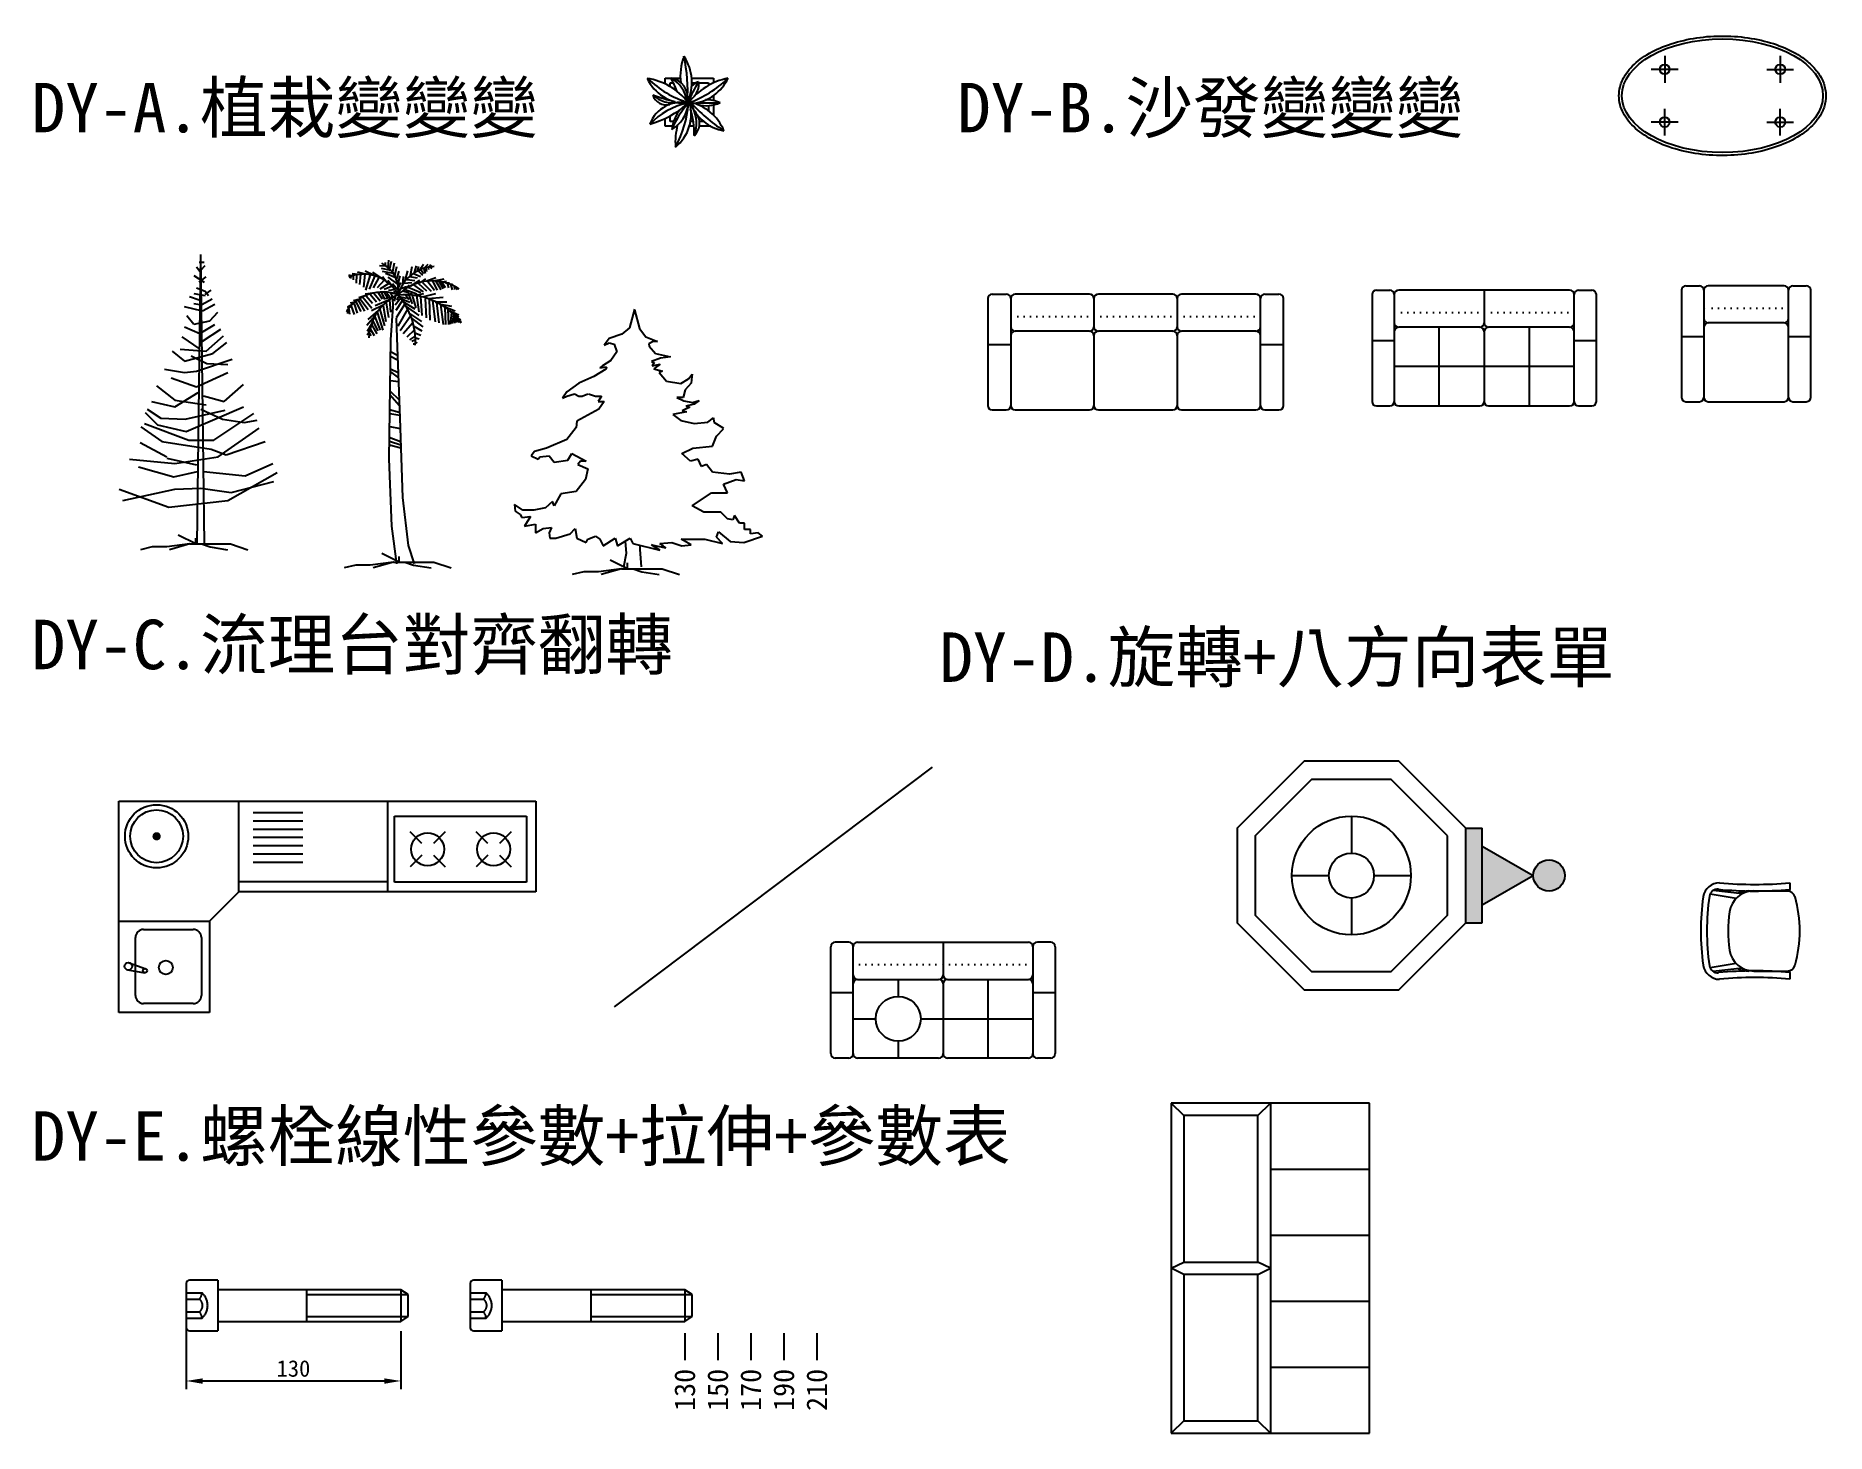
# Model space of a CAD drawing. Header units: millimetres. Extents: x 2287 to 3372, y 340 to 1187.
import ezdxf

# ---------------------------------------------------------------- set-up
doc = ezdxf.new("R2010")
doc.units = ezdxf.units.MM
doc.header["$LTSCALE"] = 30
doc.header["$PDMODE"] = 3
doc.linetypes.add('DOT', pattern=[0.25, 0, -0.25])
doc.linetypes.add('HIDDEN2', pattern=[4.7625, 3.175, -1.5875])
doc.styles.add('KK', font='kaiu.ttf')
doc.dimstyles.new('ISO-25A', dxfattribs={"dimscale": 4, "dimtxt": 2.5, "dimasz": 2.5, "dimexe": 1.25, "dimexo": 1.5, "dimtad": 1, "dimtoh": 1, "dimdsep": 46, "dimtxsty": 'Standard', "dimcen": 2.5, "dimclrt": 7, "dimadec": 0, "dimazin": 0, "dimtfac": 1, "dimtofl": 0, "dimtmove": 0, "dimatfit": 3, "dimfxl": 1, "dimarcsym": 0})

# ---------------------------------------------------------------- blocks, each defined once
blk = doc.blocks.new('*D0')
at = {"color": 0, "lineweight": -2, "transparency": 16777216}
for p, q in [((2378.5, 411), (2378.5, 366.3)), ((2508.5, 401.4), (2508.5, 366.3)), ((2388.5, 371.3), (2498.5, 371.3))]:
    blk.add_line(p, q, dxfattribs=at)
at = {"color": 0, "transparency": 16777216}
for points in [[(2388.5, 372.9), (2388.5, 369.6), (2378.5, 371.3)], [(2498.5, 372.9), (2498.5, 369.6), (2508.5, 371.3)]]:
    blk.add_solid(points, dxfattribs=at)
at = {"layer": 'Defpoints', "color": 0, "transparency": 16777216}
for p in [(2378.5, 417), (2508.5, 407.4), (2508.5, 371.3)]:
    blk.add_point(p, dxfattribs=at)
at = {"color": 7, "transparency": 16777216, "insert": (2443.5, 378.8), "char_height": 10, "attachment_point": 5}
blk.add_mtext('130', dxfattribs=at)
blk = doc.blocks.new('*U4')
at = {"color": 6}
for p, q in [((-35, 24.1), (-35, 7.9)), ((35, 24.1), (35, 7.9)), ((-26.9, 16), (-43.1, 16)), ((26.9, 16), (43.1, 16)), ((-35, -24.1), (-35, -7.9)), ((35, -24.1), (35, -7.9)), ((-26.9, -16), (-43.1, -16)), ((26.9, -16), (43.1, -16))]:
    blk.add_line(p, q, dxfattribs=at)
at = {"color": 4}
for centre in [(-35, 16), (35, 16), (-35, -16), (35, -16)]:
    blk.add_circle(centre, 3, dxfattribs=at)
blk.add_ellipse((0, 0), major_axis=(-60.9, 0), ratio=0.56486)
blk.add_open_spline([(-62.7, 0), (-62.7, -1.8), (-62.5, -3.6), (-61.6, -7.1), (-60.9, -8.9), (-58.3, -13.9), (-55.8, -17), (-49.4, -22.6), (-45.5, -25.2), (-36.8, -29.6), (-31.9, -31.4), (-21.4, -34.2), (-15.8, -35.2), (-4.4, -36.3), (1.4, -36.3), (12.9, -35.6), (18.6, -34.8), (29.3, -32.2), (34.3, -30.5), (43.4, -26.4), (47.5, -24), (54.3, -18.5), (57.1, -15.5), (60.5, -10), (61.5, -7.6), (62.7, -2.8), (62.8, -0.3), (62.3, 4.6), (61.7, 7), (59.5, 11.7), (58, 14), (54.4, 18.3), (52.2, 20.3), (46.3, 24.7), (42.3, 27), (33.4, 30.9), (28.5, 32.4), (18.2, 34.8), (12.7, 35.6), (1.7, 36.3), (-3.9, 36.3), (-14.9, 35.3), (-20.3, 34.4), (-30.5, 31.8), (-35.2, 30.2), (-43.9, 26.1), (-47.8, 23.8), (-54.3, 18.5), (-57, 15.6), (-60.3, 10.2), (-61.4, 7.8), (-62.5, 3.6), (-62.7, 1.8), (-62.7, 0)], degree=3, knots=[0, 0, 0, 0, 0.143241, 0.143241, 0.286483, 0.286483, 0.566542, 0.566542, 0.846602, 0.846602, 1.126662, 1.126662, 1.406721, 1.406721, 1.686781, 1.686781, 1.966841, 1.966841, 2.2469, 2.2469, 2.52696, 2.52696, 2.80702, 2.80702, 3.003128, 3.003128, 3.199237, 3.199237, 3.395346, 3.395346, 3.591455, 3.591455, 3.787564, 3.787564, 4.056879, 4.056879, 4.326193, 4.326193, 4.595508, 4.595508, 4.864822, 4.864822, 5.134137, 5.134137, 5.403452, 5.403452, 5.672766, 5.672766, 5.942081, 5.942081, 6.139704, 6.139704, 6.283185, 6.283185, 6.283185, 6.283185])
blk = doc.blocks.new('*U22')
at = {"color": 3}
for p, q in [((-13.7, 11.8), (-13.7, 15.6)), ((-13.7, 15.6), (-4.5, 15.6)), ((-10.8, 10.3), (-10.8, 12.7)), ((-10.8, 12.7), (-8.8, 12.7)), ((2.3, 15.6), (15.5, 15.6)), ((2.4, 12.7), (5, 12.7)), ((6.6, 12.7), (12.6, 12.7)), ((12.6, 12.7), (12.6, 11.2)), ((15.5, 15.6), (15.5, 12.6)), ((-13.7, 2.8), (-13.7, 3.6)), ((12.6, 3.2), (12.6, 2.4)), ((15.5, 5), (15.5, 2)), ((-13.7, -1.6), (-13.7, -0.7)), ((-13.7, -13.6), (-13.7, -8.9)), ((-10.8, -10.7), (-10.8, -7.4)), ((-8.7, -10.7), (-10.8, -10.7)), ((3.4, -10.7), (1.6, -10.7)), ((9.6, -10.7), (7.1, -10.7)), ((12.6, -1.2), (12.6, -4.3)), ((15.5, -0.7), (15.5, -6.9)), ((-9.4, -13.6), (-13.7, -13.6)), ((-6.4, -13.6), (-6.9, -13.6)), ((3.7, -13.6), (0.9, -13.6)), ((13.9, -13.6), (7, -13.6))]:
    blk.add_line(p, q, dxfattribs=at)
for centre, radius, start, end in [((25.8, 16.9), 30.4, 157.2008, 188.1485), ((-99.6, 7.7), 99.5, 356.3664, 12.2412), ((-27.4, 12.8), 29.8, 336.6722, 32.24), ((-0.2, 27.2), 27.2, 206.0381, 268.0739), ((-30.6, -23.3), 39.1, 38.4913, 81.2325), ((17.8, 58.2), 60.1, 225.5396, 252.8494), ((-12, 3.6), 12, 351.4935, 81.0544), ((-63.6, -12.8), 60.5, 20.0311, 27.7958), ((-18.9, -0.8), 18.5, 7.2953, 60.5756), ((31.9, -23.3), 39.5, 101.0922, 143.3312), ((47.9, -14.5), 49.9, 146.4569, 161.9673), ((-22.4, 63.6), 67.1, 290.0969, 313.9067), ((8.7, 5.2), 8.39, 105.5025, 139.6438), ((-0.2, 27.2), 27.2, 277.832, 334.4327), ((-2, 11.3), 8.66, 323.5256, 13.3645), ((-4.2, -19.3), 20.1, 75.0454, 159.8258), ((9.4, -43.3), 44.8, 102.6614, 136.3709), ((-9.1, 18.2), 17.7, 226.8556, 280.8423), ((23.5, 128.5), 131, 250.0661, 256.1456), ((-13.1, 7.8), 8.54, 198.1279, 285.1255), ((10.7, -17.1), 20.4, 120.1203, 175.9739), ((-20.5, 2.3), 20.9, 301.1523, 353.9259), ((39.1, -35.2), 52.6, 137.8339, 157.7212), ((-24, -6.2), 26, 309.5338, 16.1209), ((-68.6, 6.8), 69.4, 331.7586, 354.3853), ((25.8, 16.9), 30.4, 210.5444, 211.7114), ((-4.9, -27.3), 28.9, 22.3344, 78.3527), ((75.6, 67.3), 99.4, 221.743, 237.0348), ((26.2, 9.3), 26, 200.7491, 260.2388), ((11.3, 177.6), 177.1, 267.9792, 272.5711), ((11, 18.4), 19.6, 255.0841, 295.7496), ((10.8, -20.1), 22.5, 67.1856, 90.0438), ((-39.3, 45.3), 59.9, 285.7022, 310.9395), ((-45, -17.9), 48.9, 358.4074, 17.4208), ((-16.3, -11.8), 21.5, 339.6412, 26.4919), ((-3.7, -11.7), 10.8, 314.4648, 27.9535), ((31.9, -23.3), 39.5, 164.6228, 184.259)]:
    blk.add_arc(centre, radius, start, end, dxfattribs=at)
blk = doc.blocks.new('*U62')
at = {"color": 0}
for p, q in [((-14.1, 19.7), (-29.8, 22.4)), ((-10.2, 22.5), (-27.9, 24.6)), ((-3.3, 24.3), (16.8, 24.3)), ((18.5, 29.2), (18.5, 25.2)), ((18.5, 24), (18.5, 25.2)), ((-14.1, -19.7), (-29.8, -22.4)), ((-10.2, -22.5), (-27.9, -24.6)), ((-3.3, -24.3), (16.8, -24.3)), ((18.5, -25.2), (18.5, -24)), ((18.5, -25.2), (18.5, -29.2))]:
    blk.add_line(p, q, dxfattribs=at)
for centre, radius, start, end in [((-24.1, 19.2), 10, 90, 171.7463), ((-25.3, 20.3), 5, 84.4459, 171.5908), ((-2.8, 251.7), 227.5, 264.4459, 275.3745), ((-2.8, 255.7), 227.5, 264.6255, 275.3745), ((-3.3, 9.3), 15, 90, 171.2065), ((-6.4, 9.3), 15, 90, 115.252), ((16.8, 19.2), 5, 15.8439, 90), ((108.6, 0), 144.1, 171.7463, 188.2537), ((112.3, 0), 144.1, 171.5908, 188.4092), ((56.5, 0), 75.5, 171.2065, 188.7935), ((-51, 0), 75.5, 344.1561, 15.8439), ((-24.1, -19.3), 10, 188.2537, 270), ((-25.3, -20.3), 5, 188.4092, 275.5541), ((-3.3, -9.3), 15, 188.7935, 270), ((16.8, -19.3), 5, 270, 344.1561), ((-2.8, -251.7), 227.5, 84.6255, 95.5541), ((-2.8, -255.7), 227.5, 84.6255, 95.3745), ((-6.4, -9.3), 15, 244.748, 270)]:
    blk.add_arc(centre, radius, start, end, dxfattribs=at)
blk = doc.blocks.new('*U52')
at = {"color": 0}
for p, q in [((-51.8, 0), (51.7, 0)), ((0, 0), (0, -19.8)), ((65.2, 0), (57.1, 0)), ((-68, -67.5), (-68, -2.7)), ((-57.2, 0), (-65.3, 0)), ((-54.5, -67.5), (-54.5, -2.7)), ((54.4, -2.7), (54.4, -67.5)), ((67.9, -2.7), (67.9, -67.5)), ((-51.8, -22.5), (-2.7, -22.5)), ((-27.2, -22.5), (-27.2, -32.8)), ((0, -25.2), (0, -67.5)), ((2.7, -22.5), (51.7, -22.5)), ((27.2, -70.2), (27.2, -22.5)), ((-54.5, -46.4), (-40.8, -46.4)), ((-13.6, -46.4), (54.4, -46.4)), ((-27.2, -59.9), (-27.2, -70.2)), ((-2.7, -70.2), (-51.8, -70.2)), ((51.7, -70.2), (2.7, -70.2))]:
    blk.add_line(p, q, dxfattribs=at)
at = {"color": 2, "linetype": 'DOT', "ltscale": 0.5}
for p, q in [((-54.5, -13.5), (0, -13.5)), ((0, -13.5), (54.4, -13.5))]:
    blk.add_line(p, q, dxfattribs=at)
for p, q in [((-54.5, -30.6), (-68, -30.6)), ((67.9, -30.6), (54.4, -30.6)), ((-57.2, -70.2), (-65.3, -70.2)), ((65.2, -70.2), (57.1, -70.2))]:
    blk.add_line(p, q)
at = {"color": 0}
blk.add_circle((-27.2, -46.4), 13.6, dxfattribs=at)
for centre, start, end in [((51.7, -2.7), 0, 90), ((57.1, -2.7), 90, 180), ((65.2, -2.7), 0, 90), ((-65.3, -2.7), 90, 180), ((-57.2, -2.7), 0, 90), ((-51.8, -2.7), 90, 180), ((-51.8, -19.8), 180, 270), ((-2.7, -19.8), 270, 0), ((2.7, -19.8), 180, 270), ((51.7, -19.8), 270, 0), ((-51.8, -25.2), 90, 180), ((-2.7, -25.2), 0, 90), ((2.7, -25.2), 90, 180), ((51.7, -25.2), 0, 90), ((-2.7, -67.5), 270, 0), ((2.7, -67.5), 180, 270)]:
    blk.add_arc(centre, 2.7, start, end, dxfattribs=at)
for centre, start, end in [((-65.3, -67.5), 180, 270), ((-57.2, -67.5), 270, 0), ((-51.8, -67.5), 180, 270), ((51.7, -67.5), 270, 0), ((57.1, -67.5), 180, 270), ((65.2, -67.5), 270, 0)]:
    blk.add_arc(centre, 2.7, start, end)
blk = doc.blocks.new('*U72')
at = {"color": 0}
for p, q in [((120, 200), (0, 200)), ((0, 200), (0, 0)), ((7.5, 192.5), (0, 200)), ((52.5, 192.5), (60, 200)), ((60, 200), (60, 0)), ((120, 0), (120, 200)), ((52.5, 192.5), (7.5, 192.5)), ((7.5, 192.5), (7.5, 103.75)), ((52.5, 103.75), (52.5, 192.5)), ((60, 160), (120, 160)), ((60, 120), (120, 120)), ((0, 100), (7.5, 103.75)), ((7.5, 96.25), (0, 100)), ((7.5, 103.75), (52.5, 103.75)), ((60, 100), (52.5, 103.75)), ((52.5, 96.25), (60, 100)), ((52.5, 96.25), (7.5, 96.25)), ((7.5, 96.25), (7.5, 7.5)), ((52.5, 7.5), (52.5, 96.25)), ((60, 80), (120, 80)), ((60, 40), (120, 40)), ((7.5, 7.5), (0, 0)), ((0, 0), (120, 0)), ((7.5, 7.5), (52.5, 7.5)), ((52.5, 7.5), (60, 0))]:
    blk.add_line(p, q, dxfattribs=at)

msp = doc.modelspace()

# ---------------------------------------------------------------- hatches: boundary and pattern name
h = msp.add_hatch(color=231)
h.set_gradient(color1=(0, 0, 255), rotation=90, one_color=1, tint=1, name='CYLINDER')
h.paths.add_polyline_path([(3153.628, 648.933), (3163.628, 648.933), (3163.628, 706.301), (3153.628, 706.301)])
h = msp.add_hatch(color=231)
h.set_gradient(color1=(0, 0, 255), rotation=90, one_color=1, tint=1, name='INVCYLINDER')
h.paths.add_polyline_path([(3163.628, 695.48), (3163.628, 659.754), (3194.567, 677.617)])
h = msp.add_hatch(color=231)
h.set_gradient(color1=(255, 0, 0), rotation=90, one_color=1, tint=1, name='SPHERICAL')
h.paths.add_polyline_path([(3213.607, 677.617, 1), (3194.567, 677.617, 1)])

# ---------------------------------------------------------------- linework, layer by layer
at = {"color": 92}
for p, q in [((2387.122, 1053.948), (2384.929, 878.384)), ((2387.122, 1053.948), (2389.318, 878.384)), ((2384.757, 1046.56), (2386.86, 1043.863)), ((2386.334, 1049.257), (2389.49, 1049.257)), ((2387.386, 1044.537), (2390.015, 1047.234)), ((2478.722, 1040.94), (2477.131, 1041.393)), ((2482.787, 1041.847), (2479.076, 1042.299)), ((2481.727, 1041.62), (2481.55, 1036.635)), ((2487.56, 1041.847), (2482.257, 1043.206)), ((2484.201, 1041.847), (2483.494, 1035.728)), ((2486.675, 1042.073), (2485.969, 1034.142)), ((2491.978, 1041.393), (2487.029, 1043.886)), ((2489.858, 1041.62), (2487.206, 1032.33)), ((2497.281, 1039.354), (2491.625, 1043.206)), ((2499.755, 1046.831), (2495.513, 1047.058)), ((2502.76, 1044.339), (2496.75, 1045.472)), ((2504.174, 1042.526), (2497.457, 1043.659)), ((2499.048, 1049.097), (2499.048, 1047.511)), ((2505.411, 1039.807), (2499.225, 1042.526)), ((2500.816, 1046.378), (2501.346, 1050.457)), ((2501.876, 1045.472), (2502.937, 1050.004)), ((2503.644, 1043.659), (2504.704, 1048.871)), ((2504.881, 1040.94), (2506.118, 1046.605)), ((2505.941, 1038.674), (2507.532, 1043.886)), ((2511.243, 1038.221), (2512.835, 1044.113)), ((2514.426, 1041.393), (2515.309, 1046.605)), ((2516.193, 1042.526), (2520.435, 1040.714)), ((2516.723, 1042.98), (2517.96, 1047.058)), ((2518.668, 1044.113), (2519.374, 1046.605)), ((2519.198, 1043.886), (2521.672, 1041.393)), ((2519.728, 1044.339), (2522.203, 1048.191)), ((2520.612, 1044.792), (2522.203, 1042.526)), ((2522.379, 1045.472), (2525.03, 1048.191)), ((2522.379, 1045.246), (2523.262, 1042.526)), ((2523.616, 1046.152), (2524.147, 1043.659)), ((2525.03, 1046.152), (2525.384, 1044.792)), ((2525.384, 1046.152), (2526.797, 1047.964)), ((2526.091, 1046.378), (2527.328, 1045.472)), ((2527.151, 1046.378), (2527.504, 1047.285)), ((2383.178, 1041.167), (2389.49, 1037.122)), ((2383.178, 1030.38), (2390.015, 1029.031)), ((2384.757, 1033.75), (2390.015, 1031.728)), ((2386.334, 1037.122), (2390.541, 1040.492)), ((2390.015, 1029.705), (2393.696, 1032.402)), ((2390.015, 1031.728), (2392.118, 1029.031)), ((2478.192, 1040.714), (2477.839, 1039.354)), ((2479.605, 1040.94), (2479.605, 1038.674)), ((2491.625, 1030.516), (2487.029, 1029.837)), ((2492.862, 1040.94), (2489.327, 1033.009)), ((2495.159, 1040.033), (2491.802, 1033.689)), ((2492.155, 1030.516), (2496.043, 1025.985)), ((2498.518, 1038.448), (2494.099, 1033.689)), ((2494.63, 1031.197), (2497.281, 1027.118)), ((2501.346, 1036.408), (2495.867, 1033.009)), ((2496.574, 1031.197), (2498.518, 1027.344)), ((2500.285, 1036.861), (2497.457, 1040.487)), ((2498.341, 1031.197), (2500.285, 1028.025)), ((2502.937, 1034.596), (2498.518, 1032.782)), ((2500.109, 1030.743), (2501.7, 1028.477)), ((2500.639, 1040.26), (2506.471, 1035.955)), ((2500.639, 1038.448), (2504.527, 1033.463)), ((2504.704, 1032.556), (2500.992, 1032.103)), ((2502.229, 1030.516), (2503.29, 1028.704)), ((2503.467, 1036.408), (2507.002, 1032.33)), ((2505.588, 1031.423), (2504.174, 1031.197)), ((2506.825, 1036.408), (2508.062, 1040.94)), ((2506.825, 1033.463), (2508.593, 1037.088)), ((2508.593, 1033.463), (2511.95, 1034.596)), ((2509.653, 1035.728), (2510.184, 1040.714)), ((2509.653, 1031.876), (2513.541, 1030.743)), ((2510.36, 1036.635), (2515.132, 1037.088)), ((2510.36, 1032.556), (2513.719, 1035.502)), ((2511.067, 1032.782), (2518.314, 1030.064)), ((2512.304, 1038.901), (2517.076, 1038.221)), ((2512.658, 1029.61), (2515.485, 1030.516)), ((2513.011, 1034.142), (2520.612, 1030.97)), ((2513.719, 1040.714), (2518.491, 1039.807)), ((2514.602, 1035.049), (2520.081, 1038.448)), ((2516.193, 1035.502), (2522.025, 1031.423)), ((2519.198, 1036.408), (2524.147, 1031.876)), ((2520.258, 1036.861), (2523.616, 1039.127)), ((2521.672, 1037.088), (2526.975, 1031.649)), ((2523.616, 1037.768), (2529.802, 1040.033)), ((2524.853, 1037.541), (2528.919, 1032.33)), ((2527.682, 1037.768), (2530.51, 1032.33)), ((2528.565, 1037.994), (2534.752, 1039.127)), ((2529.802, 1037.768), (2532.807, 1032.782)), ((2531.57, 1037.768), (2534.221, 1033.463)), ((2533.161, 1037.315), (2535.459, 1033.916)), ((2533.337, 1037.315), (2536.165, 1037.768)), ((2535.635, 1036.861), (2538.109, 1036.861)), ((2536.519, 1036.635), (2537.403, 1033.689)), ((2538.463, 1036.182), (2539.877, 1035.955)), ((2538.64, 1035.955), (2539.701, 1032.556)), ((2540.761, 1035.049), (2541.114, 1032.782)), ((2542.351, 1033.689), (2542.705, 1032.556)), ((2388.437, 1019.592), (2377.394, 1022.289)), ((2386.334, 1026.334), (2380.549, 1028.357)), ((2383.178, 1024.312), (2386.86, 1023.638)), ((2387.911, 1023.638), (2394.222, 1027.008)), ((2395.8, 1023.638), (2388.437, 1019.592)), ((2476.071, 1020.093), (2475.541, 1020.093)), ((2476.071, 1019.866), (2476.248, 1018.281)), ((2479.429, 1023.945), (2476.248, 1022.133)), ((2477.485, 1021.906), (2476.248, 1021.226)), ((2476.954, 1020.773), (2477.485, 1017.827)), ((2480.843, 1025.078), (2477.839, 1024.399)), ((2478.545, 1022.586), (2480.313, 1017.6)), ((2482.964, 1026.665), (2479.959, 1025.985)), ((2480.313, 1024.172), (2482.081, 1018.508)), ((2481.374, 1025.305), (2484.378, 1019.414)), ((2482.611, 1026.211), (2486.499, 1019.64)), ((2486.675, 1028.931), (2483.14, 1027.798)), ((2483.671, 1027.344), (2488.797, 1020.547)), ((2485.615, 1028.025), (2490.918, 1021.453)), ((2487.56, 1028.931), (2491.448, 1024.399)), ((2494.806, 1020.093), (2488.443, 1014.655)), ((2490.034, 1029.837), (2493.746, 1025.305)), ((2498.165, 1023.492), (2490.741, 1019.866)), ((2502.053, 1026.665), (2493.039, 1022.813)), ((2495.867, 1020.547), (2498.694, 1010.803)), ((2497.811, 1022.813), (2499.402, 1013.295)), ((2504.351, 1028.25), (2497.987, 1026.892)), ((2499.578, 1024.625), (2500.992, 1015.788)), ((2501.7, 1026.438), (2502.229, 1018.96)), ((2503.745, 1022.463), (2502.358, 1002.303)), ((2503.467, 1027.798), (2503.734, 1022.501)), ((2505.058, 1028.25), (2504.527, 1025.532)), ((2508.239, 1027.344), (2505.058, 1023.266)), ((2509.299, 1025.985), (2505.411, 1020.093)), ((2510.713, 1023.719), (2505.764, 1015.561)), ((2507.355, 1028.477), (2505.941, 1026.211)), ((2512.658, 1020.773), (2506.649, 1010.576)), ((2507.355, 1028.477), (2511.95, 1027.571)), ((2508.593, 1027.344), (2513.895, 1025.078)), ((2509.83, 1025.532), (2517.076, 1021)), ((2511.597, 1029.383), (2513.365, 1026.665)), ((2511.774, 1022.359), (2519.374, 1016.921)), ((2513.365, 1029.383), (2515.485, 1024.172)), ((2515.485, 1029.158), (2517.607, 1021.68)), ((2516.723, 1029.158), (2522.379, 1030.291)), ((2517.96, 1029.158), (2519.374, 1019.187)), ((2520.435, 1028.477), (2521.318, 1016.921)), ((2522.379, 1028.477), (2529.802, 1030.291)), ((2523.262, 1027.344), (2523.793, 1015.561)), ((2525.03, 1027.344), (2534.221, 1028.025)), ((2525.738, 1026.892), (2526.091, 1014.202)), ((2527.682, 1025.985), (2529.273, 1013.069)), ((2529.273, 1025.305), (2536.342, 1025.305)), ((2530.156, 1024.852), (2531.57, 1012.616)), ((2532.277, 1023.945), (2539.17, 1022.586)), ((2532.63, 1023.719), (2534.221, 1011.483)), ((2534.221, 1022.586), (2541.468, 1019.866)), ((2535.282, 1021.68), (2535.635, 1011.483)), ((2537.049, 1020.773), (2537.403, 1011.483)), ((2538.287, 1019.866), (2543.766, 1017.375)), ((2649.988, 1020.858), (2647.03, 1009.542)), ((2650.143, 1020.441), (2653.089, 1009.11)), ((2377.394, 1010.154), (2386.86, 1006.109)), ((2383.178, 1011.502), (2378.971, 1016.896)), ((2392.644, 1013.525), (2383.178, 1011.502)), ((2386.86, 1006.109), (2395.8, 1011.502)), ((2388.437, 1001.39), (2399.481, 1008.805)), ((2397.377, 1018.919), (2392.644, 1013.525)), ((2492.862, 1016.694), (2487.913, 1011.03)), ((2491.271, 1012.842), (2488.09, 1007.404)), ((2490.034, 1008.99), (2492.332, 1004.911)), ((2490.741, 1011.483), (2493.922, 1005.818)), ((2491.625, 1013.522), (2494.63, 1007.631)), ((2492.862, 1016.242), (2496.043, 1008.084)), ((2494.276, 1018.96), (2497.634, 1008.084)), ((2505.8, 1015.418), (2506.413, 997.755)), ((2514.426, 1016.694), (2508.062, 1007.631)), ((2515.839, 1012.616), (2510.006, 1005.818)), ((2513.719, 1018.281), (2521.142, 1013.295)), ((2515.132, 1015.109), (2521.849, 1010.123)), ((2516.37, 1010.576), (2521.318, 1007.631)), ((2539.17, 1018.733), (2538.463, 1011.709)), ((2540.407, 1017.6), (2539.701, 1012.163)), ((2540.584, 1017.6), (2543.766, 1016.242)), ((2541.114, 1016.921), (2541.114, 1012.389)), ((2542.175, 1015.788), (2544.649, 1014.428)), ((2542.351, 1015.335), (2542.351, 1012.842)), ((2543.236, 1014.428), (2543.589, 1012.842)), ((2543.589, 1014.202), (2545.003, 1013.069)), ((2647.03, 1009.542), (2642.416, 1005.598)), ((2653.089, 1009.11), (2656.941, 1004.17)), ((2375.816, 1004.086), (2386.86, 996.67)), ((2390.541, 995.322), (2401.059, 1004.76)), ((2394.748, 993.973), (2403.163, 1000.715)), ((2489.327, 1006.951), (2488.09, 1005.138)), ((2489.504, 1006.044), (2490.387, 1004.685)), ((2502.358, 1002.303), (2501.345, 930.183)), ((2516.723, 1008.31), (2512.128, 1003.778)), ((2517.43, 1004.685), (2513.719, 1002.193)), ((2517.076, 1001.966), (2515.132, 1001.286)), ((2517.253, 999.7), (2516.016, 999.7)), ((2517.076, 1006.498), (2520.612, 1005.138)), ((2517.253, 1000.833), (2518.491, 1000.38)), ((2517.43, 1003.553), (2519.728, 1002.872)), ((2634.725, 1002.969), (2631.648, 999.024)), ((2631.648, 999.024), (2634.725, 1000.339)), ((2642.416, 1005.598), (2634.725, 1002.969)), ((2634.725, 1000.339), (2637.8, 999.682)), ((2637.8, 999.682), (2639.339, 995.081)), ((2656.941, 1004.17), (2663.967, 1001.264)), ((2661.474, 1001.264), (2658.755, 999.811)), ((2658.755, 999.811), (2658.981, 998.359)), ((2658.981, 998.359), (2662.834, 994.001)), ((2663.967, 1001.264), (2661.474, 1001.264)), ((2370.031, 995.322), (2377.394, 989.254)), ((2374.764, 996.67), (2390.541, 995.322)), ((2377.394, 989.254), (2394.748, 993.973)), ((2381.601, 992.625), (2391.067, 987.906)), ((2384.757, 983.186), (2406.317, 990.602)), ((2391.067, 987.906), (2403.688, 987.231)), ((2502.174, 995.115), (2506.595, 992.935)), ((2502.174, 992.283), (2506.595, 990.103)), ((2506.413, 997.755), (2507.933, 954.873)), ((2635.75, 989.822), (2630.622, 986.535)), ((2639.339, 995.081), (2635.75, 989.822)), ((2665.78, 991.095), (2660.341, 989.061)), ((2660.341, 989.061), (2661.927, 988.481)), ((2661.927, 988.481), (2660.794, 986.446)), ((2660.794, 986.446), (2665.554, 987.608)), ((2665.554, 987.608), (2661.701, 984.704)), ((2662.834, 994.001), (2671.899, 991.967)), ((2671.899, 991.967), (2665.78, 991.095)), ((2365.298, 984.534), (2377.394, 982.512)), ((2369.505, 979.141), (2384.757, 973.747)), ((2377.394, 982.512), (2384.757, 983.186)), ((2384.757, 973.747), (2403.688, 982.512)), ((2502.174, 984.655), (2506.934, 982.475)), ((2502.174, 982.911), (2507.104, 979.206)), ((2502.174, 977.681), (2507.104, 977.027)), ((2625.494, 979.961), (2616.265, 976.018)), ((2632.673, 984.563), (2625.494, 979.961)), ((2630.622, 986.535), (2629.084, 985.221)), ((2629.084, 985.221), (2633.186, 985.878)), ((2633.186, 985.878), (2632.673, 984.563)), ((2661.701, 984.704), (2667.141, 983.251)), ((2667.141, 983.251), (2665.101, 982.379)), ((2665.101, 982.379), (2669.406, 977.149)), ((2669.406, 977.149), (2678.245, 975.696)), ((2678.245, 975.696), (2682.778, 978.602)), ((2682.778, 978.602), (2685.044, 981.507)), ((2684.818, 980.055), (2684.365, 975.987)), ((2685.044, 981.507), (2684.818, 980.055)), ((2360.565, 974.421), (2371.609, 965.657)), ((2371.609, 961.612), (2385.808, 970.377)), ((2371.609, 965.657), (2390.541, 962.96)), ((2388.963, 968.354), (2401.584, 964.983)), ((2401.584, 964.983), (2413.154, 975.096)), ((2501.834, 969.181), (2507.444, 962.643)), ((2502.004, 971.143), (2507.444, 965.912)), ((2609.087, 970.76), (2606.524, 966.815)), ((2606.524, 966.815), (2609.087, 968.129)), ((2616.265, 976.018), (2609.087, 970.76)), ((2609.087, 968.129), (2613.702, 969.444)), ((2613.702, 969.444), (2616.265, 968.129)), ((2616.265, 968.129), (2618.316, 968.129)), ((2618.316, 968.129), (2621.905, 969.444)), ((2622.172, 969.505), (2626.52, 968.129)), ((2626.52, 968.129), (2630.11, 968.129)), ((2630.11, 968.129), (2628.059, 964.843)), ((2679.605, 967.27), (2675.752, 967.27)), ((2675.752, 967.27), (2680.059, 965.237)), ((2680.738, 971.919), (2679.605, 967.27)), ((2684.365, 975.987), (2680.738, 971.919)), ((2685.271, 964.366), (2689.351, 965.528)), ((2689.351, 965.528), (2686.177, 963.203)), ((2353.729, 958.241), (2361.091, 950.825)), ((2354.781, 960.263), (2363.195, 954.87)), ((2357.41, 964.983), (2371.609, 961.612)), ((2363.195, 954.87), (2377.92, 954.196)), ((2377.92, 954.196), (2402.11, 959.59)), ((2378.445, 946.78), (2413.154, 961.612)), ((2387.386, 960.263), (2400.533, 954.196)), ((2395.274, 941.387), (2419.465, 957.567)), ((2501.664, 960.028), (2507.614, 958.502)), ((2501.834, 957.63), (2507.954, 956.54)), ((2507.933, 954.873), (2509.454, 906.793)), ((2628.571, 960.242), (2615.24, 953.011)), ((2628.059, 964.843), (2631.648, 964.843)), ((2631.648, 964.843), (2628.571, 960.242)), ((2681.644, 958.555), (2673.259, 957.102)), ((2673.259, 957.102), (2678.245, 953.325)), ((2683.684, 961.46), (2678.925, 959.135)), ((2678.925, 959.135), (2681.644, 958.555)), ((2680.059, 965.237), (2685.271, 964.366)), ((2686.177, 963.203), (2681.191, 962.041)), ((2681.191, 962.041), (2683.684, 961.46)), ((2694.563, 952.453), (2697.962, 955.067)), ((2697.962, 955.067), (2698.189, 952.453)), ((2351.099, 949.476), (2363.721, 940.712)), ((2353.203, 951.499), (2380.023, 941.387)), ((2361.091, 950.825), (2378.445, 946.78)), ((2397.903, 931.273), (2422.62, 948.802)), ((2400.533, 954.196), (2413.68, 952.173)), ((2413.68, 952.173), (2421.569, 953.522)), ((2501.834, 949.785), (2508.124, 948.477)), ((2614.727, 949.067), (2609.087, 941.836)), ((2615.24, 953.011), (2614.727, 949.067)), ((2678.245, 953.325), (2686.177, 951.581)), ((2686.177, 951.581), (2694.563, 952.453)), ((2697.278, 937.893), (2699.843, 943.808)), ((2698.189, 952.453), (2704.082, 948.676)), ((2699.843, 943.808), (2703.944, 948.41)), ((2350.574, 940.038), (2366.876, 931.273)), ((2363.721, 940.712), (2393.696, 935.993)), ((2380.023, 941.387), (2395.274, 941.387)), ((2393.696, 935.993), (2402.636, 932.622)), ((2402.636, 932.622), (2426.301, 940.712)), ((2501.494, 943.247), (2508.295, 940.632)), ((2501.664, 940.849), (2508.464, 938.67)), ((2501.664, 938.67), (2508.464, 936.709)), ((2589.603, 934.605), (2587.553, 931.976)), ((2596.782, 936.578), (2589.603, 934.605)), ((2609.087, 941.836), (2596.782, 936.578)), ((2609.6, 929.347), (2612.164, 933.291)), ((2612.164, 933.291), (2620.88, 928.69)), ((2678.82, 933.291), (2685.486, 936.578)), ((2683.948, 928.69), (2678.82, 933.291)), ((2685.486, 936.578), (2697.278, 937.893)), ((2344.263, 929.925), (2371.609, 927.228)), ((2349.522, 925.205), (2371.083, 919.137)), ((2366.876, 930.599), (2384.757, 926.554)), ((2371.083, 919.137), (2385.282, 922.509)), ((2371.609, 927.228), (2397.903, 931.273)), ((2388.963, 922.509), (2414.206, 919.812)), ((2414.206, 919.812), (2431.034, 927.228)), ((2501.345, 930.183), (2502.866, 889.25)), ((2587.553, 931.976), (2591.654, 930.004)), ((2591.654, 930.004), (2592.679, 931.319)), ((2592.679, 931.319), (2598.32, 931.976)), ((2598.32, 931.976), (2601.396, 928.033)), ((2601.396, 928.033), (2609.6, 929.347)), ((2617.291, 928.69), (2615.753, 926.718)), ((2615.753, 926.718), (2621.905, 924.088)), ((2620.88, 928.69), (2617.291, 928.69)), ((2621.905, 924.088), (2620.368, 917.515)), ((2688.562, 930.004), (2683.948, 928.69)), ((2690.612, 925.402), (2688.562, 930.004)), ((2693.689, 926.718), (2690.612, 925.402)), ((2697.278, 922.116), (2693.689, 926.718)), ((2707.534, 920.802), (2697.278, 922.116)), ((2714.712, 922.116), (2707.534, 920.802)), ((2716.763, 916.858), (2714.712, 922.116)), ((2337.952, 911.722), (2367.928, 900.934)), ((2340.056, 904.98), (2371.609, 911.722)), ((2371.609, 911.722), (2387.386, 912.396)), ((2387.386, 912.396), (2405.791, 909.699)), ((2403.688, 904.98), (2433.663, 921.835)), ((2405.791, 909.699), (2431.56, 916.441)), ((2620.368, 917.515), (2614.727, 910.284)), ((2703.944, 914.886), (2711.635, 917.515)), ((2706.508, 909.627), (2703.944, 914.886)), ((2711.635, 917.515), (2716.763, 916.858)), ((2367.928, 900.934), (2403.688, 904.98)), ((2509.454, 906.793), (2513.002, 877.555)), ((2582.425, 899.109), (2577.297, 902.396)), ((2577.297, 902.396), (2577.81, 898.452)), ((2596.268, 900.424), (2589.09, 899.109)), ((2600.371, 904.369), (2596.268, 900.424)), ((2601.396, 901.738), (2600.371, 904.369)), ((2605.498, 908.97), (2601.396, 901.738)), ((2614.727, 910.284), (2605.498, 908.97)), ((2684.972, 901.738), (2696.766, 909.627)), ((2692.151, 897.795), (2684.972, 901.738)), ((2696.766, 909.627), (2706.508, 909.627)), ((2577.81, 898.452), (2580.887, 896.48)), ((2580.887, 896.48), (2581.912, 894.508)), ((2581.912, 894.508), (2587.039, 895.166)), ((2589.09, 899.109), (2582.425, 899.109)), ((2587.039, 895.166), (2583.45, 889.249)), ((2583.45, 889.249), (2590.116, 890.564)), ((2590.116, 890.564), (2590.116, 885.306)), ((2696.766, 897.795), (2692.151, 897.795)), ((2702.406, 897.795), (2696.766, 897.795)), ((2706.508, 893.851), (2702.406, 897.795)), ((2709.584, 893.194), (2706.508, 893.851)), ((2710.61, 895.823), (2709.584, 893.194)), ((2713.686, 891.221), (2710.61, 895.823)), ((2716.763, 891.221), (2713.686, 891.221)), ((2716.763, 887.277), (2716.763, 891.221)), ((2380.769, 878.589), (2366.724, 876.834)), ((2380.769, 878.589), (2368.479, 875.078)), ((2384.28, 878.589), (2373.746, 883.856)), ((2380.769, 878.589), (2387.791, 878.589)), ((2384.28, 878.589), (2384.28, 882.101)), ((2384.28, 878.589), (2405.348, 878.589)), ((2387.791, 878.589), (2393.058, 876.834)), ((2405.348, 878.589), (2415.882, 875.078)), ((2502.866, 889.25), (2505.906, 866.51)), ((2590.116, 885.306), (2594.731, 887.935)), ((2594.731, 887.935), (2599.858, 888.592)), ((2599.858, 888.592), (2598.32, 885.306)), ((2598.32, 885.306), (2598.833, 882.019)), ((2598.833, 882.019), (2602.422, 882.019)), ((2602.422, 882.019), (2611.138, 884.648)), ((2611.138, 884.648), (2614.214, 887.935)), ((2614.214, 887.935), (2615.24, 882.019)), ((2615.24, 882.019), (2620.88, 879.389)), ((2620.88, 879.389), (2621.905, 881.362)), ((2621.905, 881.362), (2626.52, 883.334)), ((2626.52, 883.334), (2629.084, 881.362)), ((2629.084, 881.362), (2631.136, 877.417)), ((2631.136, 877.417), (2638.314, 882.019)), ((2638.314, 882.019), (2639.851, 877.417)), ((2639.851, 877.417), (2647.543, 882.019)), ((2645.2, 872.997), (2644.669, 880.137)), ((2647.543, 882.019), (2649.082, 878.732)), ((2649.082, 878.732), (2665.488, 874.788)), ((2665.488, 878.732), (2672.666, 879.389)), ((2669.077, 876.103), (2665.488, 878.732)), ((2672.666, 879.389), (2678.82, 877.417)), ((2684.46, 878.075), (2678.308, 881.362)), ((2678.308, 881.362), (2692.664, 881.362)), ((2692.664, 881.362), (2703.432, 878.732)), ((2699.843, 882.677), (2700.868, 885.963)), ((2703.432, 878.732), (2699.843, 882.677)), ((2700.868, 885.963), (2708.046, 880.047)), ((2708.046, 880.047), (2716.249, 879.389)), ((2716.249, 879.389), (2727.53, 883.334)), ((2720.352, 887.277), (2716.763, 887.277)), ((2720.352, 884.648), (2720.352, 887.277)), ((2724.966, 885.306), (2720.352, 884.648)), ((2727.53, 883.334), (2724.966, 885.306)), ((2357.945, 876.834), (2350.923, 875.078)), ((2366.724, 876.834), (2357.945, 876.834)), ((2393.058, 876.834), (2403.592, 875.078)), ((2507.519, 867.514), (2496.985, 872.781)), ((2507.519, 867.514), (2507.519, 871.025)), ((2513.002, 877.555), (2516.55, 866.51)), ((2645.781, 863.501), (2635.247, 868.768)), ((2643.569, 864.66), (2645.2, 872.997)), ((2653.421, 875.15), (2653.51, 877.644)), ((2654.267, 864.66), (2653.421, 875.15)), ((2665.488, 874.788), (2660.362, 878.075)), ((2660.362, 878.075), (2669.077, 876.103)), ((2678.82, 877.417), (2684.46, 878.075)), ((2481.185, 865.758), (2474.162, 864.002)), ((2489.963, 865.758), (2481.185, 865.758)), ((2504.008, 867.514), (2489.963, 865.758)), ((2504.008, 867.514), (2491.719, 864.002)), ((2504.008, 867.514), (2511.031, 867.514)), ((2507.519, 867.514), (2528.587, 867.514)), ((2511.031, 867.514), (2516.298, 865.758)), ((2516.298, 865.758), (2526.832, 864.002)), ((2528.587, 867.514), (2539.121, 864.002)), ((2619.446, 861.746), (2612.423, 859.99)), ((2628.224, 861.746), (2619.446, 861.746)), ((2642.269, 863.501), (2628.224, 861.746)), ((2642.269, 863.501), (2629.98, 859.99)), ((2642.269, 863.501), (2649.292, 863.501)), ((2645.781, 863.501), (2645.781, 867.013)), ((2645.781, 863.501), (2666.849, 863.501)), ((2649.292, 863.501), (2654.559, 861.746)), ((2654.559, 861.746), (2665.093, 859.99)), ((2666.849, 863.501), (2677.382, 859.99))]:
    msp.add_line(p, q, dxfattribs=at)
at = {"color": 0}
for p, q in [((3099.541, 1032.359), (3107.641, 1032.359)), ((3216.541, 1032.359), (3113.041, 1032.359)), ((3164.791, 1032.359), (3164.791, 1012.559)), ((3221.941, 1032.359), (3230.041, 1032.359)), ((3284.34, 1032.274), (3284.34, 967.474)), ((3287.04, 1034.974), (3295.14, 1034.974)), ((3297.84, 1032.274), (3297.84, 967.474)), ((3346.44, 1034.974), (3300.54, 1034.974)), ((3349.14, 967.474), (3349.14, 1032.274)), ((3351.84, 1034.974), (3359.94, 1034.974)), ((3362.64, 967.474), (3362.64, 1032.274)), ((2864.067, 1027.248), (2864.067, 962.448)), ((2866.767, 1029.948), (2875.317, 1029.948)), ((2878.017, 1027.248), (2878.017, 962.448)), ((2925.717, 1029.948), (2880.717, 1029.948)), ((2928.417, 1027.248), (2928.417, 1010.148)), ((2976.117, 1029.948), (2931.117, 1029.948)), ((2978.817, 1027.248), (2978.817, 1010.148)), ((3026.517, 1029.948), (2981.517, 1029.948)), ((3029.217, 962.448), (3029.217, 1027.248)), ((3031.917, 1029.948), (3040.467, 1029.948)), ((3043.167, 962.448), (3043.167, 1027.248)), ((3096.841, 1029.659), (3096.841, 964.859)), ((3110.341, 1029.659), (3110.341, 964.859)), ((3219.241, 964.859), (3219.241, 1029.659)), ((3232.741, 964.859), (3232.741, 1029.659)), ((3162.091, 1009.859), (3113.041, 1009.859)), ((3137.566, 962.159), (3137.566, 1009.859)), ((3216.541, 1009.859), (3167.491, 1009.859)), ((3192.016, 1009.859), (3192.016, 962.159)), ((3346.44, 1012.474), (3300.54, 1012.474)), ((2864.067, 999.348), (2878.017, 999.348)), ((2925.717, 1007.448), (2880.717, 1007.448)), ((2928.417, 1004.748), (2928.417, 962.448)), ((2976.117, 1007.448), (2931.117, 1007.448)), ((2978.817, 1004.748), (2978.817, 962.448)), ((3026.517, 1007.448), (2981.517, 1007.448)), ((3029.217, 999.348), (3043.167, 999.348)), ((3164.791, 1007.159), (3164.791, 964.859)), ((3284.34, 1004.374), (3297.84, 1004.374)), ((3349.14, 1004.374), (3362.64, 1004.374)), ((3219.241, 986.009), (3110.341, 986.009)), ((2866.767, 959.748), (2875.317, 959.748)), ((2880.717, 959.748), (2925.717, 959.748)), ((2931.117, 959.748), (2976.117, 959.748)), ((2981.517, 959.748), (3026.517, 959.748)), ((3031.917, 959.748), (3040.467, 959.748)), ((3113.041, 962.159), (3162.091, 962.159)), ((3167.491, 962.159), (3216.541, 962.159)), ((3287.04, 964.774), (3295.14, 964.774)), ((3300.54, 964.774), (3346.44, 964.774)), ((3351.84, 964.774), (3359.94, 964.774))]:
    msp.add_line(p, q, dxfattribs=at)
at = {"color": 2, "linetype": 'DOT', "ltscale": 0.5}
for p, q in [((3349.14, 1021.474), (3297.84, 1021.474)), ((2928.417, 1016.448), (2878.017, 1016.448)), ((2978.817, 1016.448), (2928.417, 1016.448)), ((3029.217, 1016.448), (2978.817, 1016.448)), ((3164.791, 1018.859), (3110.341, 1018.859)), ((3219.241, 1018.859), (3164.791, 1018.859))]:
    msp.add_line(p, q, dxfattribs=at)
for p, q in [((3096.841, 1001.759), (3110.341, 1001.759)), ((3219.241, 1001.759), (3232.741, 1001.759)), ((3099.541, 962.159), (3107.641, 962.159)), ((3221.941, 962.159), (3230.041, 962.159)), ((2638.066, 598.047), (2830.686, 743.237)), ((2397.696, 432.362), (2397.696, 401.644)), ((2508.497, 426.602), (2397.696, 426.602)), ((2451.451, 426.602), (2451.451, 407.404)), ((2512.886, 423.723), (2508.497, 426.602)), ((2508.497, 426.602), (2508.497, 407.404)), ((2512.886, 410.284), (2512.886, 423.723)), ((2569.796, 432.362), (2569.796, 401.644)), ((2680.597, 426.602), (2569.796, 426.602)), ((2623.551, 426.602), (2623.551, 407.404)), ((2684.986, 423.723), (2680.597, 426.602)), ((2680.597, 426.602), (2680.597, 407.404)), ((2684.986, 410.284), (2684.986, 423.723)), ((2397.696, 407.404), (2508.497, 407.404)), ((2508.497, 407.404), (2512.886, 410.284)), ((2569.796, 407.404), (2680.597, 407.404)), ((2680.597, 407.404), (2684.986, 410.284)), ((2680.597, 400.185), (2680.597, 383.904)), ((2700.597, 400.185), (2700.597, 383.904)), ((2720.597, 400.185), (2720.597, 383.904)), ((2740.597, 400.185), (2740.597, 383.904)), ((2760.597, 400.185), (2760.597, 383.904))]:
    msp.add_line(p, q)
at = {"color": 1}
for p, q in [((2337.727, 722.66), (2590.404, 722.66)), ((2337.727, 594.537), (2337.727, 722.66)), ((2410.404, 667.66), (2410.404, 722.66)), ((2500.404, 722.66), (2500.404, 667.66)), ((2590.404, 722.66), (2590.404, 667.66)), ((2392.727, 649.982), (2410.404, 667.66)), ((2500.404, 667.66), (2410.404, 667.66)), ((2590.404, 667.66), (2500.404, 667.66)), ((2337.727, 649.982), (2392.727, 649.982)), ((2392.727, 649.982), (2392.727, 594.537)), ((2392.727, 594.537), (2337.727, 594.537))]:
    msp.add_line(p, q, dxfattribs=at)
at = {"color": 6}
for p, q in [((2449.163, 715.586), (2419.163, 715.586)), ((2449.163, 710.586), (2419.163, 710.586)), ((2449.163, 705.586), (2419.163, 705.586)), ((2449.163, 700.586), (2419.163, 700.586)), ((2449.163, 695.586), (2419.163, 695.586)), ((2449.163, 690.586), (2419.163, 690.586)), ((2449.163, 685.586), (2419.163, 685.586)), ((2410.404, 673.941), (2500.404, 673.941))]:
    msp.add_line(p, q, dxfattribs=at)
at = {"color": 2}
for p, q in [((2504.744, 713.497), (2584.744, 713.497)), ((2504.744, 673.497), (2504.744, 713.497)), ((2584.744, 713.497), (2584.744, 673.497)), ((2521.209, 697.033), (2514.138, 704.104)), ((2535.351, 704.104), (2528.28, 697.033)), ((2561.209, 697.033), (2554.138, 704.104)), ((2575.351, 704.104), (2568.28, 697.033)), ((2521.209, 689.962), (2514.138, 682.891)), ((2528.28, 689.962), (2535.351, 682.891)), ((2561.209, 689.962), (2554.138, 682.891)), ((2568.28, 689.962), (2575.351, 682.891)), ((2584.744, 673.497), (2504.744, 673.497))]:
    msp.add_line(p, q, dxfattribs=at)
at = {"color": 4}
for p, q in [((3084.379, 713.638), (3084.379, 691.25)), ((3163.628, 648.933), (3163.628, 706.301)), ((3163.628, 695.48), (3194.567, 677.617)), ((3048.357, 677.617), (3070.746, 677.617)), ((3098.011, 677.617), (3120.4, 677.617)), ((3163.628, 659.754), (3194.567, 677.617)), ((3084.379, 663.984), (3084.379, 641.595)), ((2347.727, 604.982), (2347.727, 639.982)), ((2352.727, 644.982), (2382.727, 644.982)), ((2387.727, 639.982), (2387.727, 604.982)), ((2342.867, 620.389), (2353.399, 618.728)), ((2344.066, 624.784), (2354.025, 621.148)), ((2382.727, 599.982), (2352.727, 599.982))]:
    msp.add_line(p, q, dxfattribs=at)
at = {"color": 231}
for p, q in [((3153.628, 706.301), (3163.628, 706.301)), ((3153.628, 648.933), (3163.628, 648.933))]:
    msp.add_line(p, q, dxfattribs=at)
at = {"linetype": 'HIDDEN2'}
for p, q in [((2378.497, 424.683), (2388.097, 424.683)), ((2451.451, 423.723), (2512.886, 423.723)), ((2550.597, 424.683), (2560.197, 424.683)), ((2623.551, 423.723), (2684.986, 423.723)), ((2378.497, 420.843), (2386.45, 420.843)), ((2378.497, 413.164), (2386.45, 413.164)), ((2550.597, 420.843), (2558.55, 420.843)), ((2550.597, 413.164), (2558.55, 413.164)), ((2378.497, 409.324), (2388.097, 409.324)), ((2451.451, 410.284), (2512.886, 410.284)), ((2550.597, 409.324), (2560.197, 409.324)), ((2623.551, 410.284), (2684.986, 410.284))]:
    msp.add_line(p, q, dxfattribs=at)
at = {"color": 4}
for points in [[(3153.628, 706.301), (3113.062, 746.866), (3055.695, 746.866), (3015.13, 706.301), (3015.13, 648.933), (3055.695, 608.368), (3113.062, 608.368), (3153.628, 648.933)], [(3142.629, 701.745), (3108.507, 735.867), (3060.251, 735.867), (3026.129, 701.745), (3026.129, 653.489), (3060.251, 619.367), (3108.507, 619.367), (3142.629, 653.489)]]:
    msp.add_lwpolyline(points, close=True, dxfattribs=at)
at = {"color": 7, "const_width": 2.5}
msp.add_lwpolyline([(2360.591, 700.14, 1), (2360.591, 702.64, 1)], format="xyb", close=True, dxfattribs=at)
for points in [[(2397.696, 432.362), (2380.417, 432.362, 0.41421356), (2378.497, 430.442), (2378.497, 403.564, 0.41421356), (2380.417, 401.644), (2397.696, 401.644)], [(2569.796, 432.362), (2552.517, 432.362, 0.41421356), (2550.597, 430.442), (2550.597, 403.564, 0.41421356), (2552.517, 401.644), (2569.796, 401.644)]]:
    msp.add_lwpolyline(points, format="xyb")
at = {"color": 7}
for radius in [19.142, 16.02]:
    msp.add_circle((2360.591, 701.39), radius, dxfattribs=at)
at = {"color": 4}
for centre, radius in [((3084.379, 677.617), 36.022), ((3084.379, 677.617), 13.633), ((3204.087, 677.617), 9.52), ((2343.466, 622.586), 2.278), ((2353.594, 619.969), 1.255), ((2366.192, 621.826), 4.218)]:
    msp.add_circle(centre, radius, dxfattribs=at)
at = {"color": 2}
for centre in [(2524.744, 693.497), (2564.744, 693.497)]:
    msp.add_circle(centre, 10, dxfattribs=at)
at = {"color": 92}
for centre, radius, start, end in [((2486.029, 1018.386), 23.682, 27.67115, 112.5305), ((2489.056, 1032.426), 18.027, 350.285, 64.11229), ((2529.31, 1023.39), 23.222, 91.40319, 163.882), ((2497.44, 1005.253), 25.956, 68.38311, 147.5322), ((2527.566, 1008.553), 29.433, 56.19272, 134.3213), ((2519.068, 1002.2), 29.948, 113.7592, 177.4133), ((2511.235, 987.867), 41.732, 35.98777, 95.82273), ((2475.914, 1001.77), 41.431, 356.1943, 41.37848)]:
    msp.add_arc(centre, radius, start, end, dxfattribs=at)
at = {"color": 0}
for centre, start, end in [((3099.541, 1029.659), 90, 180), ((3107.641, 1029.659), 0, 90), ((3113.041, 1029.659), 90, 180), ((3216.541, 1029.659), 0, 90), ((3221.941, 1029.659), 90, 180), ((3230.041, 1029.659), 0, 90), ((3287.04, 1032.274), 90, 180), ((3295.14, 1032.274), 0, 90), ((3300.54, 1032.274), 90, 180), ((3346.44, 1032.274), 0, 90), ((3351.84, 1032.274), 90, 180), ((3359.94, 1032.274), 0, 90), ((2866.767, 1027.248), 90, 180), ((2875.317, 1027.248), 0, 90), ((2880.717, 1027.248), 90, 180), ((2925.717, 1027.248), 0, 90), ((2931.117, 1027.248), 90, 180), ((2976.117, 1027.248), 0, 90), ((2981.517, 1027.248), 90, 180), ((3026.517, 1027.248), 0, 90), ((3031.917, 1027.248), 90, 180), ((3040.467, 1027.248), 0, 90), ((2880.717, 1010.148), 180, 270), ((2925.717, 1010.148), 270, 0), ((2931.117, 1010.148), 180, 270), ((2976.117, 1010.148), 270, 0), ((2981.517, 1010.148), 180, 270), ((3026.517, 1010.148), 270, 0), ((3113.041, 1012.559), 180, 270), ((3113.041, 1007.159), 90, 180), ((3162.091, 1012.559), 270, 0), ((3162.091, 1007.159), 0, 90), ((3167.491, 1012.559), 180, 270), ((3167.491, 1007.159), 90, 180), ((3216.541, 1012.559), 270, 0), ((3216.541, 1007.159), 0, 90), ((3300.54, 1015.174), 180, 270), ((3300.54, 1009.774), 90, 180), ((3346.44, 1015.174), 270, 0), ((3346.44, 1009.774), 0, 90), ((2880.717, 1004.748), 90, 180), ((2925.717, 1004.748), 0, 90), ((2931.117, 1004.748), 90, 180), ((2976.117, 1004.748), 0, 90), ((2981.517, 1004.748), 90, 180), ((3026.517, 1004.748), 0, 90), ((3287.04, 967.474), 180, 270), ((3295.14, 967.474), 270, 0), ((3300.54, 967.474), 180, 270), ((3346.44, 967.474), 270, 0), ((3351.84, 967.474), 180, 270), ((3359.94, 967.474), 270, 0), ((2866.767, 962.448), 180, 270), ((2875.317, 962.448), 270, 0), ((2880.717, 962.448), 180, 270), ((2925.717, 962.448), 270, 0), ((2931.117, 962.448), 180, 270), ((2976.117, 962.448), 270, 0), ((2981.517, 962.448), 180, 270), ((3026.517, 962.448), 270, 0), ((3031.917, 962.448), 180, 270), ((3040.467, 962.448), 270, 0), ((3162.091, 964.859), 270, 0), ((3167.491, 964.859), 180, 270)]:
    msp.add_arc(centre, 2.7, start, end, dxfattribs=at)
for centre, start, end in [((3099.541, 964.859), 180, 270), ((3107.641, 964.859), 270, 0), ((3113.041, 964.859), 180, 270), ((3216.541, 964.859), 270, 0), ((3221.941, 964.859), 180, 270), ((3230.041, 964.859), 270, 0)]:
    msp.add_arc(centre, 2.7, start, end)
at = {"color": 4}
for centre, start, end in [((2352.727, 639.982), 90, 180), ((2382.727, 639.982), 0, 90), ((2352.727, 604.982), 180, 270), ((2382.727, 604.982), 270, 0)]:
    msp.add_arc(centre, 5, start, end, dxfattribs=at)
at = {"linetype": 'HIDDEN2'}
for centre, radius, start, end in [((2381.713, 425.148), 6.401, 317.735441, 355.831506), ((2381.202, 417.003), 10.32, 311.918642, 48.081358), ((2553.813, 425.148), 6.401, 317.735441, 355.831506), ((2553.302, 417.003), 10.32, 311.918642, 48.081358), ((2383.849, 417.003), 4.638, 304.113869, 55.886131), ((2382.598, 409.238), 5.5, 0.89323, 45.539823), ((2555.949, 417.003), 4.638, 304.113869, 55.886131), ((2554.697, 409.238), 5.5, 0.89323, 45.539823)]:
    msp.add_arc(centre, radius, start, end, dxfattribs=at)

# ---------------------------------------------------------------- block references
for name, p in [('*U4', (3309.133, 1150.185)), ('*U22', (2682.404, 1145.319)), ('*U62', (3331.5, 644.013)), ('*U52', (2837.035, 637.186)), ('*U72', (2975.275, 339.642))]:
    msp.add_blockref(name, p)

# ---------------------------------------------------------------- texts
at = {"style": 'KK'}
for s, p in [('DY-A.植栽變變變', (2284.882, 1128.002)), ('DY-B.沙發變變變', (2845.485, 1128.002)), ('DY-C.流理台對齊翻轉', (2284.882, 802.646)), ('DY-D.旋轉+八方向表單', (2834.742, 794.977)), ('DY-E.螺栓線性參數+拉伸+參數表', (2284.882, 504.773))]:
    msp.add_text(s, height=30, dxfattribs=at).set_placement(p)
at = {"char_height": 12.5, "attachment_point": 5, "rotation": 90}
for s, insert in [('130', (2680.597, 365.885)), ('150', (2700.597, 365.885)), ('170', (2720.597, 365.885)), ('190', (2740.597, 365.885)), ('210', (2760.597, 365.885))]:
    msp.add_mtext(s, dxfattribs=dict(at, insert=insert))

# ---------------------------------------------------------------- dimensions: what is measured, and where the dimension line sits
dim = msp.add_linear_dim(base=(2508.497, 371.272), p1=(2378.497, 417.003), p2=(2508.497, 407.404), dimstyle='ISO-25A')
dim.commit()
dim.dimension.update_dxf_attribs({"geometry": '*D0', "text_midpoint": (2443.497, 378.772)})

doc.saveas('drawing.dxf')
